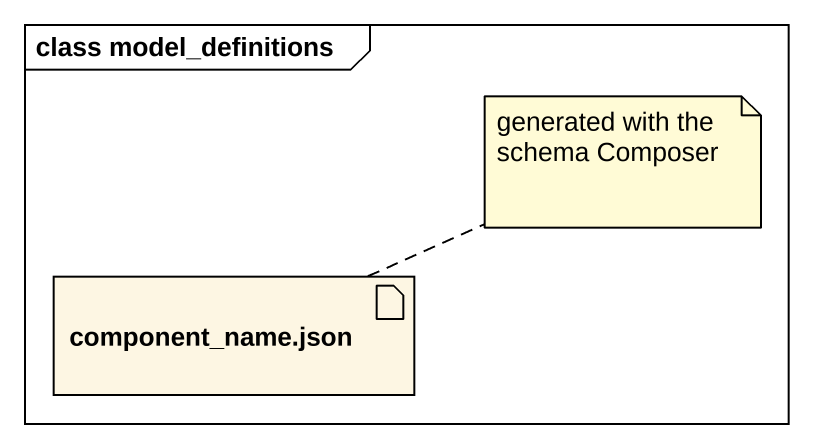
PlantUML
@startuml
mainframe class model_definitions
artifact "component_name.json" as component_name_json
note right of component_name_json : generated with the schema Composer
@enduml
